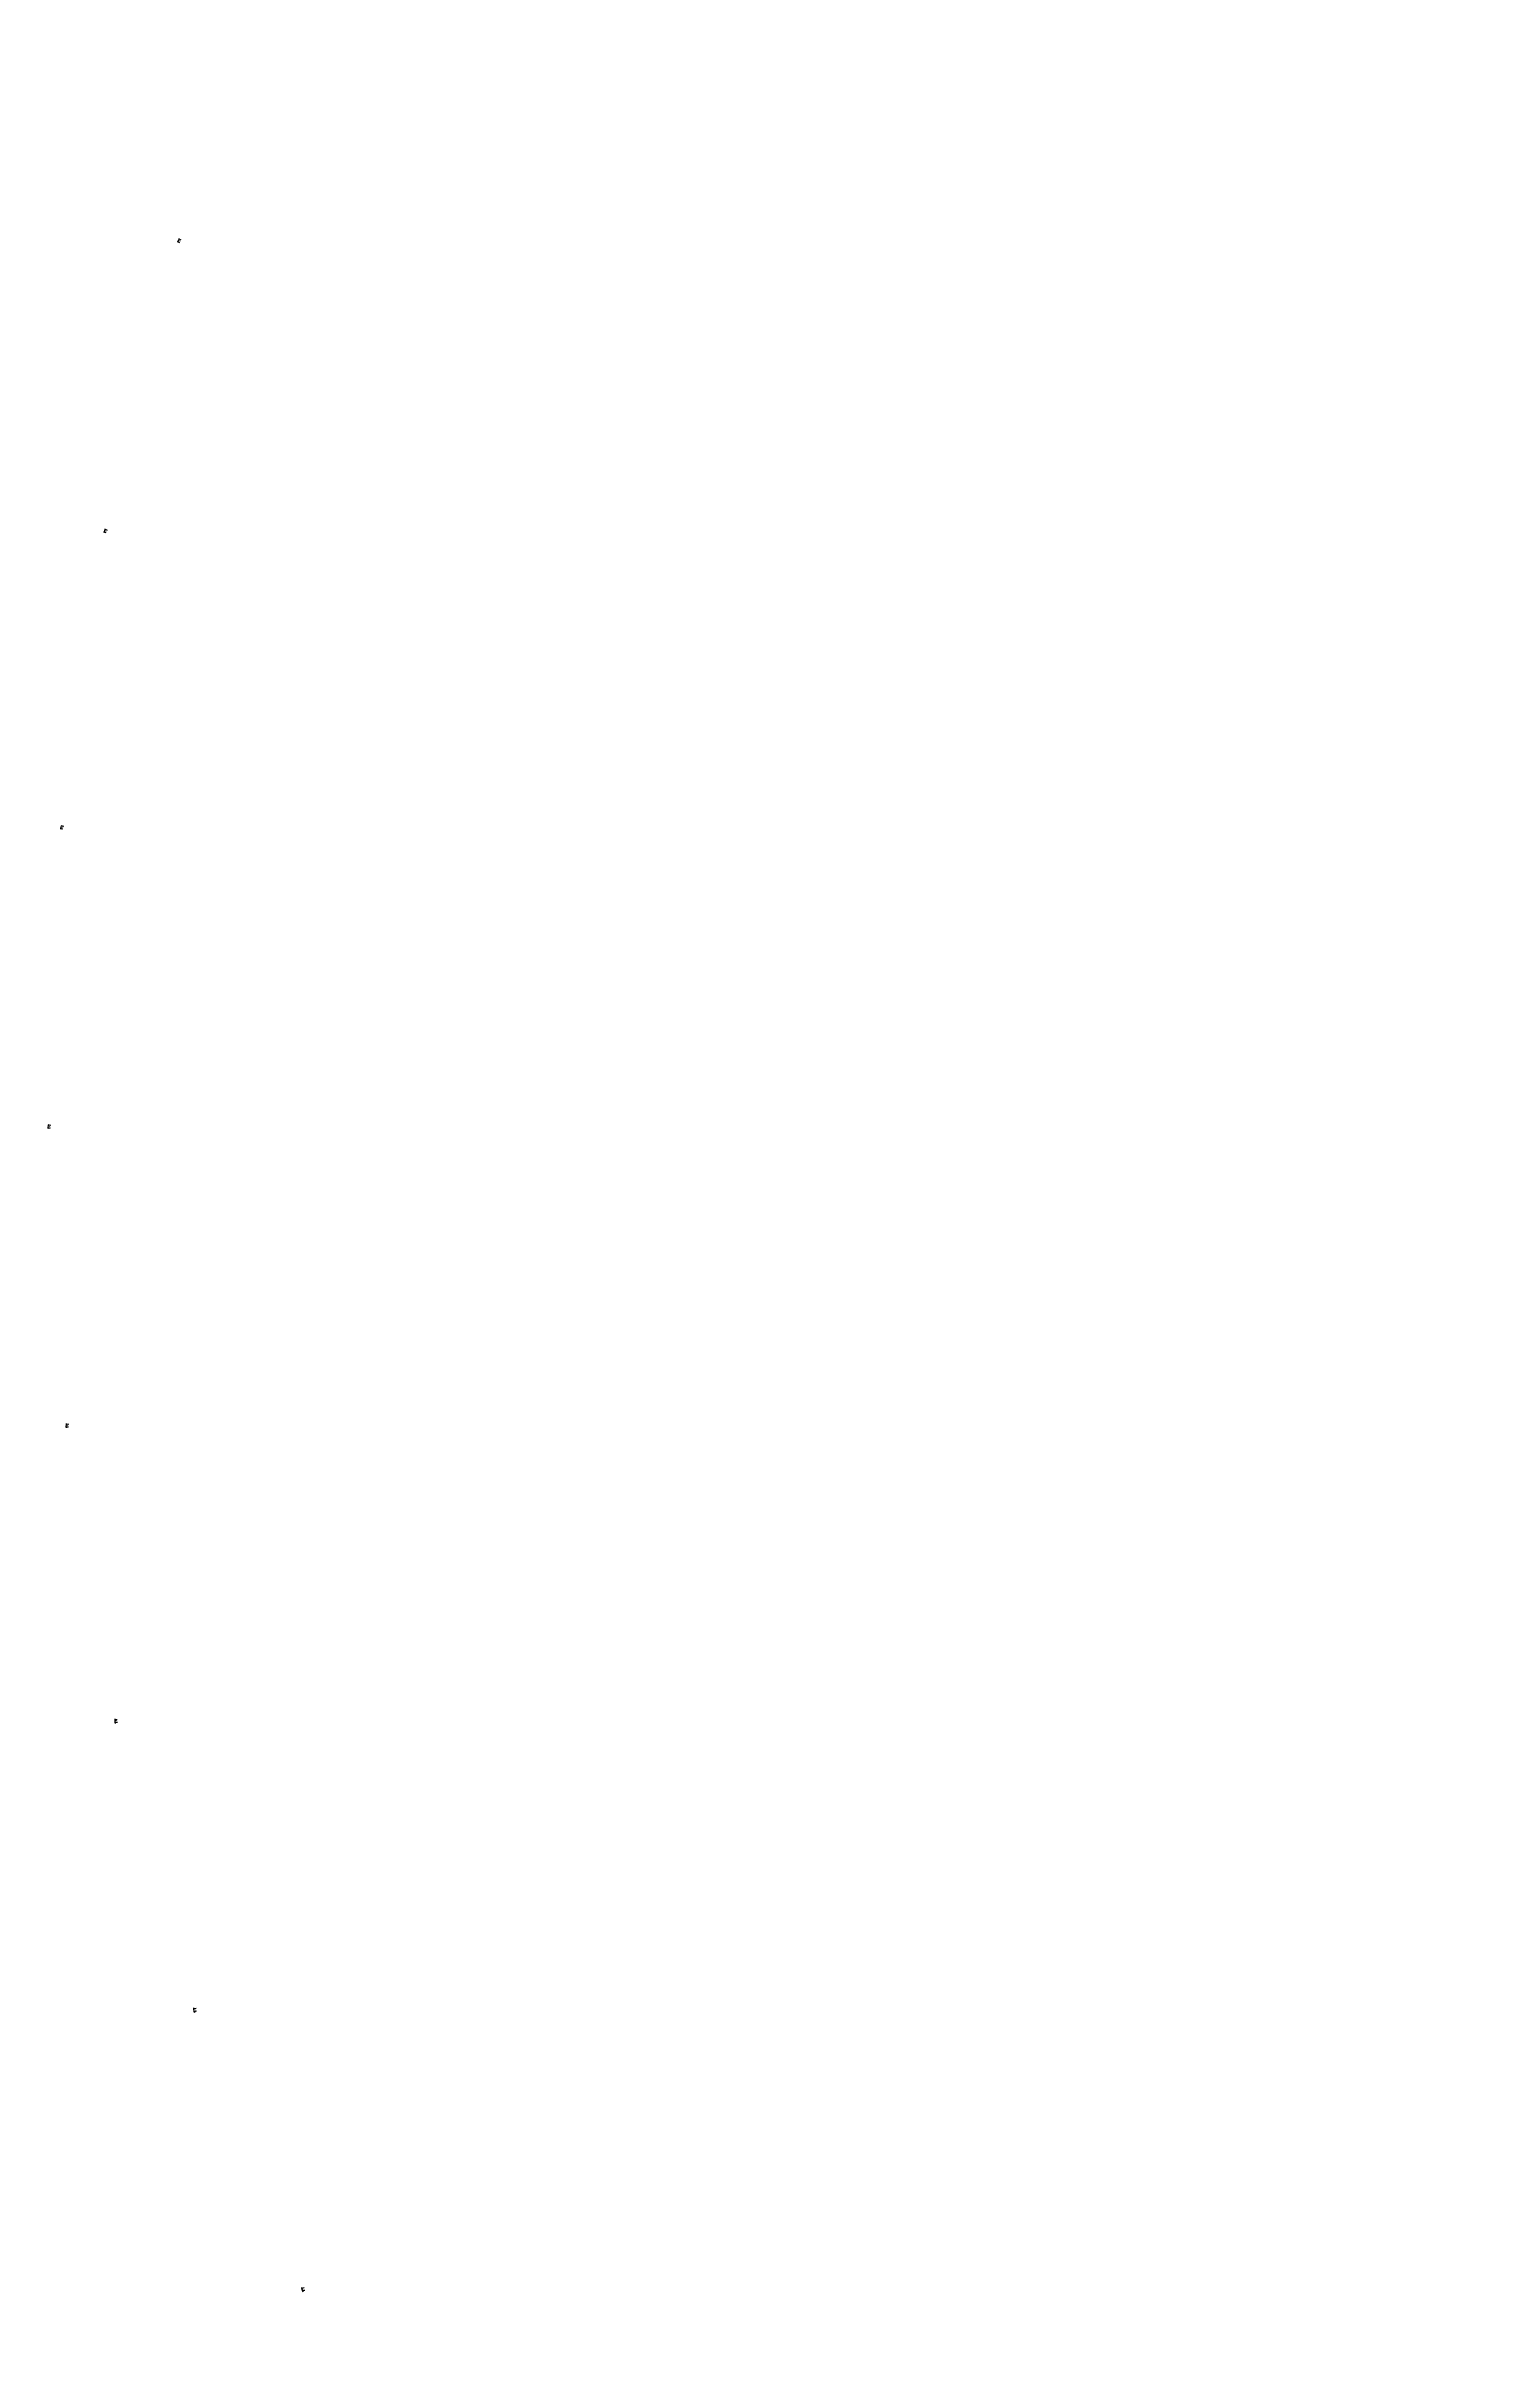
# Model space of a CAD drawing. Extents: x -668578 to 2331563, y -1202445 to 1620273.
# Drawn here: x -668578 to 79536, y -537498 to 661067 of the extents above; entities that cross this region are included whole.
import ezdxf

# ---------------------------------------------------------------- set-up
doc = ezdxf.new("R2010")
doc.units = 0
doc.layers.get('0').update_dxf_attribs({"color": 8})
doc.layers.get('Defpoints').update_dxf_attribs({"color": 8})
doc.layers.add('#标注', color=8, linetype='Continuous')
doc.layers.add('dim', color=8, linetype='Continuous')
doc.styles.add('JHZX', font='jrs.shx', dxfattribs={"width": 0.6, "bigfont": 'jhz.shx'})
doc.dimstyles.new('JZBZ-300', dxfattribs={"dimscale": 300, "dimtxt": 3, "dimasz": 1.5, "dimexe": 1, "dimexo": 1, "dimgap": 0.5, "dimtad": 1, "dimdec": 0, "dimdsep": 46, "dimtxsty": 'JHZX', "dimblk1": 'ARCHTICK', "dimblk2": 'ARCHTICK', "dimsah": 1, "dimcen": 0, "dimclrd": 1, "dimclre": 1, "dimclrt": 2, "dimazin": 2, "dimtfac": 1, "dimtdec": 0, "dimtix": 1, "dimtmove": 0, "dimatfit": 3, "dimfxl": 0, "dimtolj": 1, "dimlwd": -1, "dimlwe": -1, "dimarcsym": 0})

# ---------------------------------------------------------------- blocks, each defined once
blk = doc.blocks.new('_ARCHTICK')
at = {"color": 0, "linetype": 'ByBlock', "const_width": 0.15}
blk.add_lwpolyline([(-0.5, -0.5), (0.5, 0.5)], dxfattribs=at)
blk = doc.blocks.new('*D486')
at = {"layer": 'Defpoints', "color": 0, "ltscale": 300, "transparency": 16777216}
for p in [(850076, 108384), (849328, 107119), (850582, 106378)]:
    blk.add_point(p, dxfattribs=at)
at = {"layer": 'dim', "color": 1, "ltscale": 300, "transparency": 16777216}
for p, q in [((850334, 108231), (851588, 107490)), ((851330, 107642), (851559, 108030)), ((849586, 106967), (850840, 106225)), ((850582, 106378), (850353, 105990)), ((851330, 107642), (850582, 106378))]:
    blk.add_line(p, q, dxfattribs=at)
at = {"layer": 'dim', "color": 1, "ltscale": 300, "transparency": 16777216, "xscale": 450, "yscale": 450, "zscale": 450}
for p, rotation in [((851330, 107642), 239.406508265663), ((850582, 106378), 59.40650826566299)]:
    blk.add_blockref('_ARCHTICK', p, dxfattribs=dict(at, rotation=rotation))
at = {"layer": 'dim', "color": 2, "ltscale": 300, "transparency": 16777216, "insert": (850440, 107315), "char_height": 900, "attachment_point": 5, "rotation": 59.406508, "style": 'JHZX'}
blk.add_mtext('\\A1;1469', dxfattribs=at)
blk = doc.blocks.new('*U574')
at = {"layer": 'dim', "ltscale": 300}
dim = blk.add_aligned_dim(p1=(-1467.3, -75.7), p2=(0, 0), distance=1457.2, dimstyle='JZBZ-300', dxfattribs=at)
dim.commit()
dim.dimension.update_dxf_attribs({"geometry": '*D486', "text_midpoint": (-777.8, 818.2), "insert": (558641.6, -648653.8)})
blk = doc.blocks.new('*U575')
at = {"layer": 'dim', "color": 0, "linetype": 'ByBlock', "lineweight": -2, "transparency": 16777216}
for p, rotation in [((829870, 102929), 147.8539754000087), ((831151, 102213), 153.7605260583171), ((832500, 101632), 159.6670767166256), ((833901, 101194), 165.573627374934), ((835340, 100902), 171.4801780332425), ((836802, 100759), 177.3867286915508), ((839730, 100928), 189.1998300081679), ((838270, 100768), 183.2932793498591), ((841165, 101237), 195.1063806664764), ((842561, 101692), 201.0129313247849), ((843903, 102288), 206.9194819830933), ((845176, 103020), 212.8260326414018), ((846368, 103878), 218.7325832997102), ((847464, 104855), 224.6391339580187)]:
    blk.add_blockref('*U574', p, dxfattribs=dict(at, rotation=rotation))
blk = doc.blocks.new('HGDTRET')
at = {"layer": 'dim'}
blk.add_blockref('*U575', (0, 0), dxfattribs=at)

msp = doc.modelspace()

# ---------------------------------------------------------------- block references
at = {"layer": '#标注'}
msp.add_blockref('HGDTRET', (0, 0), dxfattribs=at)

doc.saveas('drawing.dxf')
